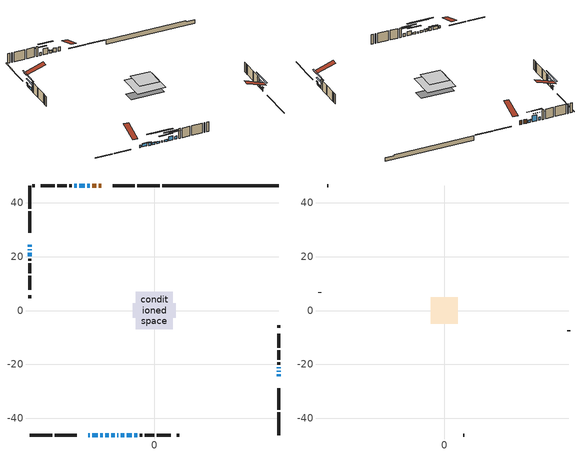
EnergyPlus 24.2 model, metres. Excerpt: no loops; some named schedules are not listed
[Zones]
conditioned space
 floor adiabatic (AdiabaticFloorConstruction): -6.89,-6.89 -6.89,6.89 6.89,6.89 6.89,-6.89 z3.14
 floor foundation (Slab1 construction): -8.05,-2.77 -8.05,2.77 8.05,2.77 8.05,-2.77 z-1.62
 wall outside (RimJoist1 construction): 2.05,46.26 -6.33,46.26 / -46.26,-46.26 -37.88,-46.26 / -46.26,46.26 -46.26,37.88 / 46.26,-46.26 46.26,-37.88 z0.7:1
 wall outside (RimJoist2 construction): -7.26,46.26 -15.38,46.26 / -36.95,-46.26 -28.83,-46.26 / -46.26,36.95 -46.26,28.83 / 46.26,-36.95 46.26,-28.83 z0.7:1
 wall outside (AdiabaticWallConstruction 1): -19.76,46.26 -20.62,46.26 / -21.55,46.26 -23.02,46.26 z0.7:2.73
 wall outside (AdiabaticWallConstruction): -24.45,-46.26 -24.03,-46.26 / -23.95,46.26 -24.87,46.26 / -46.26,21.52 -46.26,20.17 z0.7:1.92; 46.26,-24.45 46.26,-23.73 / -46.26,24.45 -46.26,23.73 z0.7:2.23; -23.11,-46.26 -20.97,-46.26 / -20.04,-46.26 -19.13,-46.26 / -28.86,46.26 -29.77,46.26 z0.7:2.22; -18.2,-46.26 -16.98,-46.26 / -16.05,-46.26 -14.7,-46.26 / -12.49,-46.26 -11.07,-46.26 z0.7:1.62; 46.26,-22.81 46.26,-22.45 / -46.26,22.81 -46.26,22.45 z0.7:1.56; -13.78,-46.26 -13.42,-46.26 z0.7:1.46; 46.26,-21.52 46.26,-21.01 z0.7:1.82; -25.8,46.26 -27.93,46.26 z0.7:3.75; -10.14,-46.26 -8.31,-46.26 z0.7:2.83; -7.38,-46.26 -6.26,-46.26 z0.7:2.17
 wall outside (Wall1 construction): -30.7,46.26 -31.53,46.26 / -5.33,-46.26 -4.5,-46.26 / -46.26,19.24 -46.26,18.42 / 46.26,-20.08 46.26,-19.25 z0.7:5.58
 wall outside (Wall2 construction): -32.46,46.26 -36.09,46.26 / -3.58,-46.26 0.06,-46.26 / -46.26,17.49 -46.26,13.86 / 46.26,-18.33 46.26,-14.69 z0.7:5.58
 wall outside (Wall3 construction): -37.02,46.26 -42.15,46.26 / 0.98,-46.26 6.12,-46.26 / -46.26,12.93 -46.26,7.79 / 46.26,-13.77 46.26,-8.63 z0.7:5.58
 wall outside (Wall5 construction): -44.31,46.26 -45.33,46.26 / 8.27,-46.26 9.29,-46.26 / -46.26,5.64 -46.26,4.62 / 46.26,-6.48 46.26,-5.46 z0.7:5.58
 wall foundation (FoundationWall1 construction): 2.98,46.26,-1.62 2.98,46.26,0.7 41.93,46.26,0.7 41.93,46.26,0.21 46.26,46.26,0.21 46.26,46.26,-1.62
 window (WindowConstruction 13): -24.44,-46.26 -24.03,-46.26 z0.7:1.92
 window (WindowConstruction 7): 46.26,-24.44 46.26,-23.73 z0.7:2.22
 window (WindowConstruction 8): -23.95,46.26 -24.87,46.26 z0.7:1.92
 window (WindowConstruction 9): -23.11,-46.26 -20.97,-46.26 z0.7:2.22
 window (WindowConstruction 10): -20.04,-46.26 -19.13,-46.26 z0.7:2.22
 window (WindowConstruction 11): -18.2,-46.26 -16.98,-46.26 z0.7:1.61
 window (WindowConstruction 12): -46.26,24.44 -46.26,23.73 z0.7:2.22
 window (WindowConstruction 14): 46.26,-22.8 46.26,-22.45 z0.7:1.56
 window (WindowConstruction 15): -16.05,-46.26 -14.7,-46.26 z0.7:1.61
 window (WindowConstruction 16): -13.77,-46.26 -13.42,-46.26 z0.7:1.46
 window (WindowConstruction 17): -46.26,22.8 -46.26,22.45 z0.7:1.56
 window (WindowConstruction): 46.26,-21.52 46.26,-21.01 z0.7:1.82
 window (WindowConstruction 1): -25.8,46.26 -27.93,46.26 z0.7:3.75
 window (WindowConstruction 2): -28.86,46.26 -29.77,46.26 z0.7:2.22
 window (WindowConstruction 3): -12.49,-46.26 -11.07,-46.26 z0.7:1.61
 window (WindowConstruction 4): -10.14,-46.26 -8.31,-46.26 z0.7:2.83
 window (WindowConstruction 5): -7.38,-46.26 -6.26,-46.26 z0.7:2.17
 window (WindowConstruction 6): -46.26,21.52 -46.26,20.17 z0.7:1.92
 door (Door): -19.77,46.26 -20.62,46.26 z0.7:2.73
 door (Door 1): -21.55,46.26 -23.02,46.26 z0.7:2.73
 ceiling adiabatic (AdiabaticFloorConstruction): 6.89,-6.89 6.89,6.89 -6.89,6.89 -6.89,-6.89 z3.14
attic - vented
 floor to conditioned space (Floor1 construction Reversed): -4.93,-4.93 -4.93,4.93 4.93,4.93 4.93,-4.93 z5.58
 wall outside (Wall4 construction): -43.08,46.26 -43.38,46.26 / 7.05,-46.26 7.34,-46.26 / -46.26,6.87 -46.26,6.57 / 46.26,-7.7 46.26,-7.41 z0.7:5.58
 roof outside (Roof1 construction): -18.84,46.26,5.58 -18.84,36.66,8.78 -16.31,36.66,8.78 -16.31,46.26,5.58; -25.37,-46.26,5.58 -25.37,-36.66,8.78 -27.9,-36.66,8.78 -27.9,-46.26,5.58; -46.26,25.37,5.58 -36.66,25.37,8.78 -36.66,27.9,8.78 -46.26,27.9,5.58; 46.26,-25.37,5.58 36.66,-25.37,8.78 36.66,-27.9,8.78 46.26,-27.9,5.58
shading: 46.26,-23.53 46.26,-24.65 46.67,-24.65 46.67,-23.53 z2.43; -25.07,46.26 -23.75,46.26 -23.75,46.67 -25.07,46.67 z2.12; -20.77,-46.26 -23.31,-46.26 -23.31,-46.67 -20.77,-46.67 z2.43; -18.93,-46.26 -20.24,-46.26 -20.24,-46.67 -18.93,-46.67 z2.43; -16.78,-46.26 -18.4,-46.26 -18.4,-46.67 -16.78,-46.67 z1.82; -46.26,23.53 -46.26,24.65 -46.67,24.65 -46.67,23.53 z2.43; 46.26,-17.37 46.26,-27.89 46.67,-27.89 46.67,-17.37 z6.64; -9.62,-46.26 -21.13,-46.26 -21.13,-46.67 -9.62,-46.67 z6.7; -8.34,-46.26 -18.86,-46.26 -18.86,-46.67 -8.34,-46.67 z6.54; -46.26,17.37 -46.26,27.89 -46.67,27.89 -46.67,17.37 z6.64; 46.26,-18.37 46.26,-24.16 46.67,-24.16 46.67,-18.37 z4.46; -30.57,46.26 -23.16,46.26 -23.16,46.67 -30.57,46.67 z6.39; -32.41,46.26 -26.22,46.26 -26.22,46.67 -32.41,46.67 z4.86; -8.43,-46.26 -15.13,-46.26 -15.13,-46.67 -8.43,-46.67 z4.25; -5.67,-46.26 -12.78,-46.26 -12.78,-46.67 -5.67,-46.67 z5.47; -3.62,-46.26 -10.02,-46.26 -10.02,-46.67 -3.62,-46.67 z4.81; -46.26,17.53 -46.26,24.16 -46.67,24.16 -46.67,17.53 z4.56
[Building]
Building 1: Terrain=Suburbs
[Site:Location]
Toronto City Centre_ON: Latitude {deg}=43.63; Longitude {deg}=-79.39; Time Zone {hr}=-5; Elevation {m}=77; Keep Site Location Information=Yes
[Site:GroundTemperature:Shallow]
5.01852, 3.26908, 3.12898, 3.95918, 7.29196, 10.6092, 13.4851, 15.3069, 15.4617, 13.9799, 11.1774, 7.9619
[Site:WaterMainsTemperature]
Calculation Method=Schedule; Temperature Schedule=mains temperature schedule
[Material] Roughness=Rough; Thermal Absorptance=0.9
Name | Thickness {m} | Conductivity {W/m-K} | Density {kg/m3} | Specific Heat {J/kg-K} | Solar Absorptance | Visible Absorptance
asphalt or fiberglass shingles | 0.00635 | 0.162714 | 1121.4 | 1465.45 | 0.84 | 0.84
ceiling stud and cavity | 0.1397 | 0.0759208 | 65.682 | 1177.47 | 0.7 | 0.7
concrete 4.0 in. | 0.1016 | 1.803125 | 2242.8 | 837.4 | 0.7 | 0.7
concrete 8.0 in. | 0.2032 | 1.803125 | 2242.8 | 837.4 | 0.7 | 0.7
door material | 0.04445 | 0.053851 | 512.64 | 1214.23 | 0.7 | 0.7
exterior vertical ins | 0.0563203 | 0.029427 | 32.04 | 1214.23 | 0.7 | 0.7
floor covering | 0.0127 | 0.0433444 | 54.468 | 1339.84 | 0.6 | 0.6
floor rigid ins; wall rigid ins 1 | 0.512978 | 0.029427 | 32.04 | 1214.23 | 0.7 | 0.7
floor stud and cavity | 0.1397 | 1.75129 | 37.0049 | 1207.88 | 0.7 | 0.7
furniture material conditioned space 1 | 0.1524 | 0.115458 | 640.8 | 1214.23 | 0.6 | 0.6
gypsum board | 0.0127 | 0.160291 | 801 | 837.4 | 0.6 | 0.6
gypsum board 1 | 0.0127 | 0.160291 | 801 | 837.4 | 0.7 | 0.7
osb sheathing 0.5 in. | 0.0127 | 0.115458 | 512.64 | 1214.23 | 0.7 | 0.7
osb sheathing 0.75 in. | 0.01905 | 0.115458 | 512.64 | 1214.23 | 0.7 | 0.7
osb sheathing 2.0 in. | 0.0508 | 0.115458 | 512.64 | 1214.23 | 0.7 | 0.7
rim joist rigid ins; wall rigid ins | 0.051816 | 0.029427 | 32.04 | 1214.23 | 0.7 | 0.7
rim joist stud and cavity | 0.0508 | 0.0451784 | 125.044 | 1163.47 | 0.6 | 0.6
rim joist stud and cavity 1 | 0.0508 | 0.0486034 | 125.044 | 1163.47 | 0.6 | 0.6
slab rigid ins | 0.00025908 | 0.029427 | 32.04 | 1214.23 | 0.7 | 0.7
wall stud and cavity | 0.1397 | 0.387032 | 139.0536 | 1170.24 | 0.7 | 0.7
wall stud and cavity 1 | 0.1397 | 0.163586 | 139.0536 | 1170.24 | 0.7 | 0.7
wall stud and cavity 2 | 0.1397 | 0.162248 | 139.0536 | 1170.24 | 0.7 | 0.7
wall stud and cavity 3 | 0.0889 | 6.9971 | 50.32683 | 1063.81 | 0.6 | 0.6
wall stud and cavity 4 | 0.1397 | 0.565607 | 139.0536 | 1170.24 | 0.7 | 0.7
wall stud and cavity 5 | 0.0889 | 0.380278 | 52.3479 | 1209.89 | 0.7 | 0.7
wall stud and cavity 6 | 0.0889 | 0.391764 | 83.0341 | 1211.67 | 0.7 | 0.7
wood siding | 0.0254 | 0.102417 | 544.68 | 1172.36 | 0.84 | 0.84
wood siding 1 | 0.00254 | 0.102417 | 544.68 | 1172.36 | 0.84 | 0.84
wood siding 2; wood siding 3; wood siding 4 | 0.0254 | 0.102417 | 544.68 | 1172.36 | 0.7 | 0.7
[WindowMaterial:SimpleGlazingSystem]
Name | U-Factor {W/m2-K} | Solar Heat Gain Coefficient
WindowMaterial | 2.58235 | 0.56
WindowMaterial 1 | 2.86796 | 0.71
WindowMaterial 10 | 3.026374 | 0.54
WindowMaterial 11 | 4.80756 | 0.61
WindowMaterial 12 | 2.93212 | 0.66
WindowMaterial 13 | 4.87116 | 0.6
WindowMaterial 2 | 2.45346 | 0.62
WindowMaterial 3 | 2.929848 | 0.66
WindowMaterial 4 | 2.36034 | 0.66
WindowMaterial 5 | 2.91679 | 0.67
WindowMaterial 6 | 2.42962 | 0.63
WindowMaterial 7 | 2.492642 | 0.6
WindowMaterial 8 | 2.47163 | 0.61
WindowMaterial 9 | 2.37511 | 0.65
[Construction]
AdiabaticFloorConstruction: floor stud and cavity, floor rigid ins, osb sheathing 0.75 in., floor covering
AdiabaticWallConstruction: wood siding 3, wall rigid ins 1, wall stud and cavity 5, gypsum board
AdiabaticWallConstruction 1: wood siding 4, wall rigid ins 1, wall stud and cavity 5, gypsum board
Door; Door 1: door material
Floor1 construction Reversed: gypsum board, ceiling stud and cavity
FoundationWall1 construction: concrete 8.0 in., gypsum board 1
furniture construction conditioned space 1: furniture material conditioned space 1
PartitionWallConstruction: gypsum board, wall stud and cavity 6, gypsum board
RimJoist1 construction: wood siding 2, osb sheathing 2.0 in., rim joist stud and cavity
RimJoist2 construction: wood siding 2, rim joist rigid ins, osb sheathing 2.0 in., rim joist stud and cavity 1
Roof1 construction: asphalt or fiberglass shingles
Slab1 construction: slab rigid ins, concrete 4.0 in.
Wall1 construction: wood siding, wall rigid ins, osb sheathing 0.5 in., wall stud and cavity, gypsum board
Wall2 construction: wood siding, wall rigid ins, osb sheathing 0.5 in., wall stud and cavity 1, gypsum board
Wall3 construction: wood siding, wall rigid ins, osb sheathing 0.5 in., wall stud and cavity 2, gypsum board
Wall4 construction: wood siding 1, wall stud and cavity 3
Wall5 construction: wood siding, wall rigid ins, osb sheathing 0.5 in., wall stud and cavity 4, gypsum board
WindowConstruction: WindowMaterial
WindowConstruction 1: WindowMaterial 1
WindowConstruction 10; WindowConstruction 2: WindowMaterial 2
WindowConstruction 11; WindowConstruction 8: WindowMaterial 8
WindowConstruction 12; WindowConstruction 7: WindowMaterial 7
WindowConstruction 13: WindowMaterial 10
WindowConstruction 14; WindowConstruction 17: WindowMaterial 11
WindowConstruction 15: WindowMaterial 12
WindowConstruction 16: WindowMaterial 13
WindowConstruction 3: WindowMaterial 3
WindowConstruction 4: WindowMaterial 4
WindowConstruction 5: WindowMaterial 5
WindowConstruction 6: WindowMaterial 6
WindowConstruction 9: WindowMaterial 9
[Zone] Multiplier=1; Part of Total Floor Area=Yes
Name | Volume {m3}
attic - vented | 50.4287
conditioned space | 713
[Space]
Name | Zone | Volume {m3}
attic - vented 1 | attic - vented | 50.4287
conditioned space 1 | conditioned space | 713
[ZoneInfiltration:EffectiveLeakageArea]
infil attic - vented 1: Zone or Space=attic - vented 1; Schedule=Always On Discrete; Effective Air Leakage Area {cm2}=4088.42; Stack Coefficient=0.000561595; Wind Coefficient=1.60115e-05
[ZoneMixing]
whole house fan mix: Zone or Space=attic - vented; Schedule=Always On Continuous; Design Flow Rate Calculation Method=Flow/Zone; Design Flow Rate {m3/s}=0; Source Zone or Space=conditioned space
[SurfaceProperty:ExposedFoundationPerimeter]
Slab1: Exposed Perimeter Calculation Method=TotalExposedPerimeter; Total Exposed Perimeter {m}=43.281
[InternalMass] Zone or ZoneList=conditioned space; Space or SpaceList=conditioned space 1
Name | Construction | Surface Area {m2}
furniture mass conditioned space 1 | furniture construction conditioned space 1 | 111.72
partition wall mass | PartitionWallConstruction | 279.3
[Lights]
interior lighting: Zone or ZoneList or Space or SpaceList=conditioned space 1; Schedule=interior lighting schedule; Design Level Calculation Method=LightingLevel; Lighting Level {W}=343.2; Return Air Fraction=0; Fraction Radiant=0.6; Fraction Visible=0.2; Fraction Replaceable=1
[People]
occupants: Zone or ZoneList or Space or SpaceList=conditioned space 1; Number of People Schedule=occupants schedule; Number of People Calculation Method=People; Number of People=3; Fraction Radiant=0.314171; Sensible Heat Fraction=0.56303; Activity Level Schedule=occupants activity schedule; Carbon Dioxide Generation Rate {m3/s-W}=0; Enable ASHRAE 55 Comfort Warnings=No; Mean Radiant Temperature Calculation Type=EnclosureAveraged
[ElectricEquipment] Zone or ZoneList or Space or SpaceList=conditioned space 1; Design Level Calculation Method=EquipmentLevel
Name | Schedule | Design Level {W} | Fraction Latent | Fraction Radiant | Fraction Lost
clothes dryer | clothes dryer schedule | 140.772 | 0.015 | 0.081 | 0.85
clothes washer | clothes washer schedule | 32.1985 | 0.03 | 0.162 | 0.7
cooking range | cooking range schedule | 215.147 | 0.08 | 0.432 | 0.2
dishwasher | dishwasher schedule | 66.8632 | 0.3 | 0.18 | 0.4
fridge | fridge schedule | 72.9452 | 0 | 0.6 | 0
mech vent bath fan 0 | mech vent bath fan 0 schedule | 6.4 | 0 | 0 | 1
mech vent house fan | mech vent house fan schedule | 0 | 0 | 0 | 1
mech vent house fan cfis | mech vent house fan cfis schedule | 0 | 0 | 0 | 0
mech vent range fan 0 | mech vent range fan 0 schedule | 2.2 | 0 | 0 | 1
misc plug loads | misc plug loads schedule | 494.7 | 0.045 | 0.513 | 0.1
whole house fan | Always On Discrete | 0 | 0 | 0 | 1
[OtherEquipment] Zone or ZoneList or Space or SpaceList=conditioned space 1; Design Level Calculation Method=EquipmentLevel
Name | Fuel Type | Schedule | Design Level {W} | Fraction Latent | Fraction Radiant | Fraction Lost
clothes dryer 1 | Electricity | clothes dryer schedule | 0 | 0.015 | 0.081 | 0.85
cooking range 1 | Electricity | cooking range schedule | 0 | 0.08 | 0.432 | 0.2
general water use latent | None | general water use schedule | 62.594 | 1 | 0 | 0
general water use sensible | None | general water use schedule | -61.6891 | 0 | 0.6 | 0
mech vent house fan latent load | None | Always On Discrete | 0 | 1 | 0 | 0
mech vent house fan sensible load | None | Always On Discrete | 0 | 0 | 0 | 0
water heater energy adjustment1 | NaturalGas | Always On Discrete | 0.01 | 0 | 0 | 1
[ZoneInfiltration:DesignFlowRate] Zone or ZoneList or Space or SpaceList=conditioned space 1; Schedule=Always On Discrete; Design Flow Rate Calculation Method=Flow/Zone; Design Flow Rate {m3/s}=0
infil flow; natural vent flow; whole house fan flow
[Foundation:Kiva]
Foundation Kiva 1: Initial Indoor Air Temperature {C}=18; Wall Height Above Grade {m}=0.699973; Wall Depth Below Slab {m}=0.2032; Custom Block Material Name 1=exterior vertical ins; Custom Block Depth 1 {m}=2.31999; Custom Block X Position 1 {m}=0.2159; Custom Block Z Position 1 {m}=0
[Foundation:Kiva:Settings]
Soil Conductivity {W/m-K}=0.849921; Soil Density {kg/m3}=1842.3; Soil Specific Heat {J/kg-K}=418.7; Ground Solar Absorptivity=0.9; Ground Thermal Absorptivity=0.9; Ground Surface Roughness {m}=0.03; Far-Field Width {m}=40; Deep-Ground Boundary Condition=ZeroFlux; Deep-Ground Depth {m}=40; Minimum Cell Dimension {m}=0.2; Maximum Cell Growth Coefficient=3; Simulation Timestep=Timestep
[Exterior:Lights]
exterior lighting: Schedule=exterior lighting schedule; Design Level {W}=75.6
[Schedule:Constant]
Name | Hourly Value
Always On Continuous; mech vent house fan schedule; mech vent house fan cfis schedule; Always On Discrete | 1
occupants activity schedule | 117.228
fridge schedule | 0
[Schedule:Week:Daily]
interior lighting schedule Week Rule - Jan1-Jan27: interior lighting schedule day, interior lighting schedule day, interior lighting schedule day, interior lighting schedule day, interior lighting schedule day, interior lighting schedule day, interior lighting schedule day, interior lighting schedule default day, interior lighting schedule default day, interior lighting schedule default day, interior lighting schedule default day, interior lighting schedule default day
interior lighting schedule Week Rule - Jan28-Feb3: interior lighting schedule day, interior lighting schedule day, interior lighting schedule day, interior lighting schedule day, interior lighting schedule day 1, interior lighting schedule day 1, interior lighting schedule day 1, interior lighting schedule default day, interior lighting schedule default day, interior lighting schedule default day, interior lighting schedule default day, interior lighting schedule default day
interior lighting schedule Week Rule - Feb4-Feb24: interior lighting schedule day 1, interior lighting schedule day 1, interior lighting schedule day 1, interior lighting schedule day 1, interior lighting schedule day 1, interior lighting schedule day 1, interior lighting schedule day 1, interior lighting schedule default day, interior lighting schedule default day, interior lighting schedule default day, interior lighting schedule default day, interior lighting schedule default day
interior lighting schedule Week Rule - Feb25-Mar3: interior lighting schedule day 1, interior lighting schedule day 1, interior lighting schedule day 1, interior lighting schedule day 1, interior lighting schedule day 2, interior lighting schedule day 2, interior lighting schedule day 2, interior lighting schedule default day, interior lighting schedule default day, interior lighting schedule default day, interior lighting schedule default day, interior lighting schedule default day
interior lighting schedule Week Rule - Mar4-Mar31: interior lighting schedule day 2, interior lighting schedule day 2, interior lighting schedule day 2, interior lighting schedule day 2, interior lighting schedule day 2, interior lighting schedule day 2, interior lighting schedule day 2, interior lighting schedule default day, interior lighting schedule default day, interior lighting schedule default day, interior lighting schedule default day, interior lighting schedule default day
interior lighting schedule Week Rule - Apr1-Apr28: interior lighting schedule day 3, interior lighting schedule day 3, interior lighting schedule day 3, interior lighting schedule day 3, interior lighting schedule day 3, interior lighting schedule day 3, interior lighting schedule day 3, interior lighting schedule default day, interior lighting schedule default day, interior lighting schedule default day, interior lighting schedule default day, interior lighting schedule default day
interior lighting schedule Week Rule - Apr29-May5: interior lighting schedule day 3, interior lighting schedule day 3, interior lighting schedule day 4, interior lighting schedule day 4, interior lighting schedule day 4, interior lighting schedule day 4, interior lighting schedule day 4, interior lighting schedule default day, interior lighting schedule default day, interior lighting schedule default day, interior lighting schedule default day, interior lighting schedule default day
interior lighting schedule Week Rule - May6-May26: interior lighting schedule day 4, interior lighting schedule day 4, interior lighting schedule day 4, interior lighting schedule day 4, interior lighting schedule day 4, interior lighting schedule day 4, interior lighting schedule day 4, interior lighting schedule default day, interior lighting schedule default day, interior lighting schedule default day, interior lighting schedule default day, interior lighting schedule default day
interior lighting schedule Week Rule - May27-Jun2: interior lighting schedule day 4, interior lighting schedule day 4, interior lighting schedule day 4, interior lighting schedule day 4, interior lighting schedule day 4, interior lighting schedule day 5, interior lighting schedule day 5, interior lighting schedule default day, interior lighting schedule default day, interior lighting schedule default day, interior lighting schedule default day, interior lighting schedule default day
interior lighting schedule Week Rule - Jun3-Jun30: interior lighting schedule day 5, interior lighting schedule day 5, interior lighting schedule day 5, interior lighting schedule day 5, interior lighting schedule day 5, interior lighting schedule day 5, interior lighting schedule day 5, interior lighting schedule default day, interior lighting schedule default day, interior lighting schedule default day, interior lighting schedule default day, interior lighting schedule default day
interior lighting schedule Week Rule - Jul1-Jul28: interior lighting schedule day 6, interior lighting schedule day 6, interior lighting schedule day 6, interior lighting schedule day 6, interior lighting schedule day 6, interior lighting schedule day 6, interior lighting schedule day 6, interior lighting schedule default day, interior lighting schedule default day, interior lighting schedule default day, interior lighting schedule default day, interior lighting schedule default day
interior lighting schedule Week Rule - Jul29-Aug4: interior lighting schedule day 6, interior lighting schedule day 6, interior lighting schedule day 6, interior lighting schedule day 7, interior lighting schedule day 7, interior lighting schedule day 7, interior lighting schedule day 7, interior lighting schedule default day, interior lighting schedule default day, interior lighting schedule default day, interior lighting schedule default day, interior lighting schedule default day
interior lighting schedule Week Rule - Aug5-Aug25: interior lighting schedule day 7, interior lighting schedule day 7, interior lighting schedule day 7, interior lighting schedule day 7, interior lighting schedule day 7, interior lighting schedule day 7, interior lighting schedule day 7, interior lighting schedule default day, interior lighting schedule default day, interior lighting schedule default day, interior lighting schedule default day, interior lighting schedule default day
interior lighting schedule Week Rule - Aug26-Sep1: interior lighting schedule day 7, interior lighting schedule day 7, interior lighting schedule day 7, interior lighting schedule day 7, interior lighting schedule day 7, interior lighting schedule day 7, interior lighting schedule day 8, interior lighting schedule default day, interior lighting schedule default day, interior lighting schedule default day, interior lighting schedule default day, interior lighting schedule default day
interior lighting schedule Week Rule - Sep2-Sep29: interior lighting schedule day 8, interior lighting schedule day 8, interior lighting schedule day 8, interior lighting schedule day 8, interior lighting schedule day 8, interior lighting schedule day 8, interior lighting schedule day 8, interior lighting schedule default day, interior lighting schedule default day, interior lighting schedule default day, interior lighting schedule default day, interior lighting schedule default day
interior lighting schedule Week Rule - Sep30-Oct6: interior lighting schedule day 8, interior lighting schedule day 9, interior lighting schedule day 9, interior lighting schedule day 9, interior lighting schedule day 9, interior lighting schedule day 9, interior lighting schedule day 9, interior lighting schedule default day, interior lighting schedule default day, interior lighting schedule default day, interior lighting schedule default day, interior lighting schedule default day
interior lighting schedule Week Rule - Oct7-Oct27: interior lighting schedule day 9, interior lighting schedule day 9, interior lighting schedule day 9, interior lighting schedule day 9, interior lighting schedule day 9, interior lighting schedule day 9, interior lighting schedule day 9, interior lighting schedule default day, interior lighting schedule default day, interior lighting schedule default day, interior lighting schedule default day, interior lighting schedule default day
interior lighting schedule Week Rule - Oct28-Nov3: interior lighting schedule day 9, interior lighting schedule day 9, interior lighting schedule day 9, interior lighting schedule day 9, interior lighting schedule day 10, interior lighting schedule day 10, interior lighting schedule day 10, interior lighting schedule default day, interior lighting schedule default day, interior lighting schedule default day, interior lighting schedule default day, interior lighting schedule default day
interior lighting schedule Week Rule - Nov4-Nov24: interior lighting schedule day 10, interior lighting schedule day 10, interior lighting schedule day 10, interior lighting schedule day 10, interior lighting schedule day 10, interior lighting schedule day 10, interior lighting schedule day 10, interior lighting schedule default day, interior lighting schedule default day, interior lighting schedule default day, interior lighting schedule default day, interior lighting schedule default day
interior lighting schedule Week Rule - Nov25-Dec1: interior lighting schedule day 10, interior lighting schedule day 10, interior lighting schedule day 10, interior lighting schedule day 10, interior lighting schedule day 10, interior lighting schedule day 10, interior lighting schedule day 11, interior lighting schedule default day, interior lighting schedule default day, interior lighting schedule default day, interior lighting schedule default day, interior lighting schedule default day
interior lighting schedule Week Rule - Dec2-Dec31: interior lighting schedule day 11, interior lighting schedule day 11, interior lighting schedule day 11, interior lighting schedule day 11, interior lighting schedule day 11, interior lighting schedule day 11, interior lighting schedule day 11, interior lighting schedule default day, interior lighting schedule default day, interior lighting schedule default day, interior lighting schedule default day, interior lighting schedule default day
occupants schedule Week Rule - Jan1-Dec31: occupants schedule day, occupants schedule day, occupants schedule day, occupants schedule day, occupants schedule day, occupants schedule day, occupants schedule day, occupants schedule default day, occupants schedule default day, occupants schedule default day, occupants schedule default day, occupants schedule default day
clothes dryer schedule Week Rule - Jan1-Dec31: clothes dryer schedule day, clothes dryer schedule day, clothes dryer schedule day, clothes dryer schedule day, clothes dryer schedule day, clothes dryer schedule day, clothes dryer schedule day, clothes dryer schedule default day, clothes dryer schedule default day, clothes dryer schedule default day, clothes dryer schedule default day, clothes dryer schedule default day
clothes washer schedule Week Rule - Jan1-Dec31: clothes washer schedule day, clothes washer schedule day, clothes washer schedule day, clothes washer schedule day, clothes washer schedule day, clothes washer schedule day, clothes washer schedule day, clothes washer schedule default day, clothes washer schedule default day, clothes washer schedule default day, clothes washer schedule default day, clothes washer schedule default day
cooking range schedule Week Rule - Jan1-Dec31: cooking range schedule day, cooking range schedule day, cooking range schedule day, cooking range schedule day, cooking range schedule day, cooking range schedule day, cooking range schedule day, cooking range schedule default day, cooking range schedule default day, cooking range schedule default day, cooking range schedule default day, cooking range schedule default day
dishwasher schedule Week Rule - Jan1-Dec31: dishwasher schedule day, dishwasher schedule day, dishwasher schedule day, dishwasher schedule day, dishwasher schedule day, dishwasher schedule day, dishwasher schedule day, dishwasher schedule default day, dishwasher schedule default day, dishwasher schedule default day, dishwasher schedule default day, dishwasher schedule default day
mech vent bath fan 0 schedule Week Rule - Jan1-Dec31: mech vent bath fan 0 schedule day, mech vent bath fan 0 schedule day, mech vent bath fan 0 schedule day, mech vent bath fan 0 schedule day, mech vent bath fan 0 schedule day, mech vent bath fan 0 schedule day, mech vent bath fan 0 schedule day, mech vent bath fan 0 schedule default day, mech vent bath fan 0 schedule default day, mech vent bath fan 0 schedule default day, mech vent bath fan 0 schedule default day, mech vent bath fan 0 schedule default day
mech vent range fan 0 schedule Week Rule - Jan1-Dec31: mech vent range fan 0 schedule day, mech vent range fan 0 schedule day, mech vent range fan 0 schedule day, mech vent range fan 0 schedule day, mech vent range fan 0 schedule day, mech vent range fan 0 schedule day, mech vent range fan 0 schedule day, mech vent range fan 0 schedule default day, mech vent range fan 0 schedule default day, mech vent range fan 0 schedule default day, mech vent range fan 0 schedule default day, mech vent range fan 0 schedule default day
misc plug loads schedule Week Rule - Jan1-Dec31: misc plug loads schedule day, misc plug loads schedule day, misc plug loads schedule day, misc plug loads schedule day, misc plug loads schedule day, misc plug loads schedule day, misc plug loads schedule day, misc plug loads schedule default day, misc plug loads schedule default day, misc plug loads schedule default day, misc plug loads schedule default day, misc plug loads schedule default day
general water use schedule Week Rule - Jan1-Dec31: general water use schedule day, general water use schedule day, general water use schedule day, general water use schedule day, general water use schedule day, general water use schedule day, general water use schedule day, general water use schedule default day, general water use schedule default day, general water use schedule default day, general water use schedule default day, general water use schedule default day
exterior lighting schedule Week Rule - Jan1-Jan27: exterior lighting schedule day, exterior lighting schedule day, exterior lighting schedule day, exterior lighting schedule day, exterior lighting schedule day, exterior lighting schedule day, exterior lighting schedule day, exterior lighting schedule default day, exterior lighting schedule default day, exterior lighting schedule default day, exterior lighting schedule default day, exterior lighting schedule default day
exterior lighting schedule Week Rule - Jan28-Feb3: exterior lighting schedule day, exterior lighting schedule day, exterior lighting schedule day, exterior lighting schedule day, exterior lighting schedule day 1, exterior lighting schedule day 1, exterior lighting schedule day 1, exterior lighting schedule default day, exterior lighting schedule default day, exterior lighting schedule default day, exterior lighting schedule default day, exterior lighting schedule default day
exterior lighting schedule Week Rule - Feb4-Feb24: exterior lighting schedule day 1, exterior lighting schedule day 1, exterior lighting schedule day 1, exterior lighting schedule day 1, exterior lighting schedule day 1, exterior lighting schedule day 1, exterior lighting schedule day 1, exterior lighting schedule default day, exterior lighting schedule default day, exterior lighting schedule default day, exterior lighting schedule default day, exterior lighting schedule default day
exterior lighting schedule Week Rule - Feb25-Mar3: exterior lighting schedule day 1, exterior lighting schedule day 1, exterior lighting schedule day 1, exterior lighting schedule day 1, exterior lighting schedule day 2, exterior lighting schedule day 2, exterior lighting schedule day 2, exterior lighting schedule default day, exterior lighting schedule default day, exterior lighting schedule default day, exterior lighting schedule default day, exterior lighting schedule default day
exterior lighting schedule Week Rule - Mar4-Mar31: exterior lighting schedule day 2, exterior lighting schedule day 2, exterior lighting schedule day 2, exterior lighting schedule day 2, exterior lighting schedule day 2, exterior lighting schedule day 2, exterior lighting schedule day 2, exterior lighting schedule default day, exterior lighting schedule default day, exterior lighting schedule default day, exterior lighting schedule default day, exterior lighting schedule default day
exterior lighting schedule Week Rule - Apr1-Apr28: exterior lighting schedule day 3, exterior lighting schedule day 3, exterior lighting schedule day 3, exterior lighting schedule day 3, exterior lighting schedule day 3, exterior lighting schedule day 3, exterior lighting schedule day 3, exterior lighting schedule default day, exterior lighting schedule default day, exterior lighting schedule default day, exterior lighting schedule default day, exterior lighting schedule default day
exterior lighting schedule Week Rule - Apr29-May5: exterior lighting schedule day 3, exterior lighting schedule day 3, exterior lighting schedule day 4, exterior lighting schedule day 4, exterior lighting schedule day 4, exterior lighting schedule day 4, exterior lighting schedule day 4, exterior lighting schedule default day, exterior lighting schedule default day, exterior lighting schedule default day, exterior lighting schedule default day, exterior lighting schedule default day
exterior lighting schedule Week Rule - May6-May26: exterior lighting schedule day 4, exterior lighting schedule day 4, exterior lighting schedule day 4, exterior lighting schedule day 4, exterior lighting schedule day 4, exterior lighting schedule day 4, exterior lighting schedule day 4, exterior lighting schedule default day, exterior lighting schedule default day, exterior lighting schedule default day, exterior lighting schedule default day, exterior lighting schedule default day
exterior lighting schedule Week Rule - May27-Jun2: exterior lighting schedule day 4, exterior lighting schedule day 4, exterior lighting schedule day 4, exterior lighting schedule day 4, exterior lighting schedule day 4, exterior lighting schedule day 5, exterior lighting schedule day 5, exterior lighting schedule default day, exterior lighting schedule default day, exterior lighting schedule default day, exterior lighting schedule default day, exterior lighting schedule default day
exterior lighting schedule Week Rule - Jun3-Jun30: exterior lighting schedule day 5, exterior lighting schedule day 5, exterior lighting schedule day 5, exterior lighting schedule day 5, exterior lighting schedule day 5, exterior lighting schedule day 5, exterior lighting schedule day 5, exterior lighting schedule default day, exterior lighting schedule default day, exterior lighting schedule default day, exterior lighting schedule default day, exterior lighting schedule default day
exterior lighting schedule Week Rule - Jul1-Jul28: exterior lighting schedule day 6, exterior lighting schedule day 6, exterior lighting schedule day 6, exterior lighting schedule day 6, exterior lighting schedule day 6, exterior lighting schedule day 6, exterior lighting schedule day 6, exterior lighting schedule default day, exterior lighting schedule default day, exterior lighting schedule default day, exterior lighting schedule default day, exterior lighting schedule default day
[Schedule:Year]
interior lighting schedule: interior lighting schedule Week Rule - Jan1-Jan27, 1, 1, 1, 27, interior lighting schedule Week Rule - Jan28-Feb3, 1, 28, 2, 3, interior lighting schedule Week Rule - Feb4-Feb24, 2, 4, 2, 24, interior lighting schedule Week Rule - Feb25-Mar3, 2, 25, 3, 3, interior lighting schedule Week Rule - Mar4-Mar31, 3, 4, 3, 31, interior lighting schedule Week Rule - Apr1-Apr28, 4, 1, 4, 28, interior lighting schedule Week Rule - Apr29-May5, 4, 29, 5, 5, interior lighting schedule Week Rule - May6-May26, 5, 6, 5, 26, interior lighting schedule Week Rule - May27-Jun2, 5, 27, 6, 2, interior lighting schedule Week Rule - Jun3-Jun30, 6, 3, 6, 30, interior lighting schedule Week Rule - Jul1-Jul28, 7, 1, 7, 28, interior lighting schedule Week Rule - Jul29-Aug4, 7, 29, 8, 4, interior lighting schedule Week Rule - Aug5-Aug25, 8, 5, 8, 25, interior lighting schedule Week Rule - Aug26-Sep1, 8, 26, 9, 1, interior lighting schedule Week Rule - Sep2-Sep29, 9, 2, 9, 29, interior lighting schedule Week Rule - Sep30-Oct6, 9, 30, 10, 6, interior lighting schedule Week Rule - Oct7-Oct27, 10, 7, 10, 27, interior lighting schedule Week Rule - Oct28-Nov3, 10, 28, 11, 3, interior lighting schedule Week Rule - Nov4-Nov24, 11, 4, 11, 24, interior lighting schedule Week Rule - Nov25-Dec1, 11, 25, 12, 1, interior lighting schedule Week Rule - Dec2-Dec31, 12, 2, 12, 31
occupants schedule: occupants schedule Week Rule - Jan1-Dec31, 1, 1, 12, 31
clothes dryer schedule: clothes dryer schedule Week Rule - Jan1-Dec31, 1, 1, 12, 31
clothes washer schedule: clothes washer schedule Week Rule - Jan1-Dec31, 1, 1, 12, 31
cooking range schedule: cooking range schedule Week Rule - Jan1-Dec31, 1, 1, 12, 31
dishwasher schedule: dishwasher schedule Week Rule - Jan1-Dec31, 1, 1, 12, 31
mech vent bath fan 0 schedule: mech vent bath fan 0 schedule Week Rule - Jan1-Dec31, 1, 1, 12, 31
mech vent range fan 0 schedule: mech vent range fan 0 schedule Week Rule - Jan1-Dec31, 1, 1, 12, 31
misc plug loads schedule: misc plug loads schedule Week Rule - Jan1-Dec31, 1, 1, 12, 31
general water use schedule: general water use schedule Week Rule - Jan1-Dec31, 1, 1, 12, 31
exterior lighting schedule: exterior lighting schedule Week Rule - Jan1-Jan27, 1, 1, 1, 27, exterior lighting schedule Week Rule - Jan28-Feb3, 1, 28, 2, 3, exterior lighting schedule Week Rule - Feb4-Feb24, 2, 4, 2, 24, exterior lighting schedule Week Rule - Feb25-Mar3, 2, 25, 3, 3, exterior lighting schedule Week Rule - Mar4-Mar31, 3, 4, 3, 31, exterior lighting schedule Week Rule - Apr1-Apr28, 4, 1, 4, 28, exterior lighting schedule Week Rule - Apr29-May5, 4, 29, 5, 5, exterior lighting schedule Week Rule - May6-May26, 5, 6, 5, 26, exterior lighting schedule Week Rule - May27-Jun2, 5, 27, 6, 2, exterior lighting schedule Week Rule - Jun3-Jun30, 6, 3, 6, 30, exterior lighting schedule Week Rule - Jul1-Jul28, 7, 1, 7, 28, exterior lighting schedule Week Rule - Jul29-Aug4, 7, 29, 8, 4, exterior lighting schedule Week Rule - Aug5-Aug25, 8, 5, 8, 25, exterior lighting schedule Week Rule - Aug26-Sep1, 8, 26, 9, 1, exterior lighting schedule Week Rule - Sep2-Sep29, 9, 2, 9, 29, exterior lighting schedule Week Rule - Sep30-Oct6, 9, 30, 10, 6, exterior lighting schedule Week Rule - Oct7-Oct27, 10, 7, 10, 27, exterior lighting schedule Week Rule - Oct28-Nov3, 10, 28, 11, 3, exterior lighting schedule Week Rule - Nov4-Nov24, 11, 4, 11, 24, exterior lighting schedule Week Rule - Nov25-Dec1, 11, 25, 12, 1, exterior lighting schedule Week Rule - Dec2-Dec31, 12, 2, 12, 31
[Schedule:Compact]
mains temperature schedule: Through: 01/01, For: AllDays, Until: 24:00, 8.80333, Through: 01/02, For: AllDays, Until: 24:00, 8.74333, Through: 01/03, For: AllDays, Until: 24:00, 8.68389, Through: 01/04, For: AllDays, Until: 24:00, 8.62611, Through: 01/05, For: AllDays, Until: 24:00, 8.56944, Through: 01/06, For: AllDays, Until: 24:00, 8.51389, Through: 01/07, For: AllDays, Until: 24:00, 8.45944, Through: 01/08, For: AllDays, Until: 24:00, 8.40611, Through: 01/09, For: AllDays, Until: 24:00, 8.35389, Through: 01/10, For: AllDays, Until: 24:00, 8.30278, Through: 01/11, For: AllDays, Until: 24:00, 8.25333, Through: 01/12, For: AllDays, Until: 24:00, 8.205, Through: 01/13, For: AllDays, Until: 24:00, 8.15778, Through: 01/14, For: AllDays, Until: 24:00, 8.11222, Through: 01/15, For: AllDays, Until: 24:00, 8.06778, Through: 01/16, For: AllDays, Until: 24:00, 8.02444, Through: 01/17, For: AllDays, Until: 24:00, 7.98222, Through: 01/18, For: AllDays, Until: 24:00, 7.94167, Through: 01/19, For: AllDays, Until: 24:00, 7.90222, Through: 01/20, For: AllDays, Until: 24:00, 7.86444, Through: 01/21, For: AllDays, Until: 24:00, 7.82778, Through: 01/22, For: AllDays, Until: 24:00, 7.79278, Through: 01/23, For: AllDays, Until: 24:00, 7.75889, Through: 01/24, For: AllDays, Until: 24:00, 7.72667, Through: 01/25, For: AllDays, Until: 24:00, 7.69556, Through: 01/26, For: AllDays, Until: 24:00, 7.66611, Through: 01/27, For: AllDays, Until: 24:00, 7.63778, Through: 01/28, For: AllDays, Until: 24:00, 7.61111, Through: 01/29, For: AllDays, Until: 24:00, 7.58556, Through: 01/30, For: AllDays, Until: 24:00, 7.56167, Through: 01/31, For: AllDays, Until: 24:00, 7.53944, Through: 02/01, For: AllDays, Until: 24:00, 7.51833, Through: 02/02, For: AllDays, Until: 24:00, 7.49889, Through: 02/03, For: AllDays, Until: 24:00, 7.48111, Through: 02/04, For: AllDays, Until: 24:00, 7.46444, Through: 02/05, For: AllDays, Until: 24:00, 7.44944, Through: 02/06, For: AllDays, Until: 24:00, 7.43556, Through: 02/07, For: AllDays, Until: 24:00, 7.42333, Through: 02/08, For: AllDays, Until: 24:00, 7.41278, Through: 02/09, For: AllDays, Until: 24:00, 7.40389, Through: 02/10, For: AllDays, Until: 24:00, 7.39611, Through: 02/11, For: AllDays, Until: 24:00, 7.39, Through: 02/12, For: AllDays, Until: 24:00, 7.38556, Through: 02/13, For: AllDays, Until: 24:00, 7.38222, Through: 02/14, For: AllDays, Until: 24:00, 7.38056, Through: 02/15, For: AllDays, Until: 24:00, 7.38056, Through: 02/16, For: AllDays, Until: 24:00, 7.38222, Through: 02/17, For: AllDays, Until: 24:00, 7.385, Through: 02/18, For: AllDays, Until: 24:00, 7.38944, Through: 02/19, For: AllDays, Until: 24:00, 7.395, Through: 02/20, For: AllDays, Until: 24:00, 7.40278, Through: 02/21, For: AllDays, Until: 24:00, 7.41167, Through: 02/22, For: AllDays, Until: 24:00, 7.42222, Through: 02/23, For: AllDays, Until: 24:00, 7.43389, Through: 02/24, For: AllDays, Until: 24:00, 7.44722, Through: 02/25, For: AllDays, Until: 24:00, 7.46222, Through: 02/26, For: AllDays, Until: 24:00, 7.47833, Through: 02/27, For: AllDays, Until: 24:00, 7.49611, Through: 02/28, For: AllDays, Until: 24:00, 7.51556, Through: 03/01, For: AllDays, Until: 24:00, 7.53667, Through: 03/02, For: AllDays, Until: 24:00, 7.55889, Through: 03/03, For: AllDays, Until: 24:00, 7.58222, Through: 03/04, For: AllDays, Until: 24:00, 7.60722, Through: 03/05, For: AllDays, Until: 24:00, 7.63389, Through: 03/06, For: AllDays, Until: 24:00, 7.66222, Through: 03/07, For: AllDays, Until: 24:00, 7.69111, Through: 03/08, For: AllDays, Until: 24:00, 7.72222, Through: 03/09, For: AllDays, Until: 24:00, 7.75444, Through: 03/10, For: AllDays, Until: 24:00, 7.78778, Through: 03/11, For: AllDays, Until: 24:00, 7.82278, Through: 03/12, For: AllDays, Until: 24:00, 7.85944, Through: 03/13, For: AllDays, Until: 24:00, 7.89722, Through: 03/14, For: AllDays, Until: 24:00, 7.93611, Through: 03/15, For: AllDays, Until: 24:00, 7.97667, Through: 03/16, For: AllDays, Until: 24:00, 8.01833, Through: 03/17, For: AllDays, Until: 24:00, 8.06167, Through: 03/18, For: AllDays, Until: 24:00, 8.10611, Through: 03/19, For: AllDays, Until: 24:00, 8.15167, Through: 03/20, For: AllDays, Until: 24:00, 8.19833, Through: 03/21, For: AllDays, Until: 24:00, 8.24667, Through: 03/22, For: AllDays, Until: 24:00, 8.29611, Through: 03/23, For: AllDays, Until: 24:00, 8.34667, Through: 03/24, For: AllDays, Until: 24:00, 8.39889, Through: 03/25, For: AllDays, Until: 24:00, 8.45167, Through: 03/26, For: AllDays, Until: 24:00, 8.50611, Through: 03/27, For: AllDays, Until: 24:00, 8.56167, Through: 03/28, For: AllDays, Until: 24:00, 8.61833, Through: 03/29, For: AllDays, Until: 24:00, 8.67611, Through: 03/30, For: AllDays, Until: 24:00, 8.735, Through: 03/31, For: AllDays, Until: 24:00, 8.795, Through: 04/01, For: AllDays, Until: 24:00, 8.85611, Through: 04/02, For: AllDays, Until: 24:00, 8.91833, Through: 04/03, For: AllDays, Until: 24:00, 8.98167, Through: 04/04, For: AllDays, Until: 24:00, 9.04556, Through: 04/05, For: AllDays, Until: 24:00, 9.11111, Through: 04/06, For: AllDays, Until: 24:00, 9.17722, Through: 04/07, For: AllDays, Until: 24:00, 9.24444, Through: 04/08, For: AllDays, Until: 24:00, 9.31222, Through: 04/09, For: AllDays, Until: 24:00, 9.38167, Through: 04/10, For: AllDays, Until: 24:00, 9.45167, Through: 04/11, For: AllDays, Until: 24:00, 9.52222, Through: 04/12, For: AllDays, Until: 24:00, 9.59444, Through: 04/13, For: AllDays, Until: 24:00, 9.66667, Through: 04/14, For: AllDays, Until: 24:00, 9.74, Through: 04/15, For: AllDays, Until: 24:00, 9.81444, Through: 04/16, For: AllDays, Until: 24:00, 9.88944, Through: 04/17, For: AllDays, Until: 24:00, 9.96556, Through: 04/18, For: AllDays, Until: 24:00, 10.0417, Through: 04/19, For: AllDays, Until: 24:00, 10.1189, Through: 04/20, For: AllDays, Until: 24:00, 10.1972, Through: 04/21, For: AllDays, Until: 24:00, 10.2756, Through: 04/22, For: AllDays, Until: 24:00, 10.355, Through: 04/23, For: AllDays, Until: 24:00, 10.435, Through: 04/24, For: AllDays, Until: 24:00, 10.515, Through: 04/25, For: AllDays, Until: 24:00, 10.5961, Through: 04/26, For: AllDays, Until: 24:00, 10.6778, Through: 04/27, For: AllDays, Until: 24:00, 10.76, Through: 04/28, For: AllDays, Until: 24:00, 10.8428, Through: 04/29, For: AllDays, Until: 24:00, 10.9261, Through: 04/30, For: AllDays, Until: 24:00, 11.0094, Through: 05/01, For: AllDays, Until: 24:00, 11.0933, Through: 05/02, For: AllDays, Until: 24:00, 11.1778, Through: 05/03, For: AllDays, Until: 24:00, 11.2628, Through: 05/04, For: AllDays, Until: 24:00, 11.3478, Through: 05/05, For: AllDays, Until: 24:00, 11.4333, Through: 05/06, For: AllDays, Until: 24:00, 11.5189, Through: 05/07, For: AllDays, Until: 24:00, 11.605, Through: 05/08, For: AllDays, Until: 24:00, 11.6917, Through: 05/09, For: AllDays, Until: 24:00, 11.7778, Through: 05/10, For: AllDays, Until: 24:00, 11.865, Through: 05/11, For: AllDays, Until: 24:00, 11.9517, Through: 05/12, For: AllDays, Until: 24:00, 12.0389, Through: 05/13, For: AllDays, Until: 24:00, 12.1261, Through: 05/14, For: AllDays, Until: 24:00, 12.2133, Through: 05/15, For: AllDays, Until: 24:00, 12.3006, Through: 05/16, For: AllDays, Until: 24:00, 12.3883, Through: 05/17, For: AllDays, Until: 24:00, 12.4756, Through: 05/18, For: AllDays, Until: 24:00, 12.5628, Through: 05/19, For: AllDays, Until: 24:00, 12.6506, Through: 05/20, For: AllDays, Until: 24:00, 12.7378, Through: 05/21, For: AllDays, Until: 24:00, 12.825, Through: 05/22, For: AllDays, Until: 24:00, 12.9122, Through: 05/23, For: AllDays, Until: 24:00, 12.9994, Through: 05/24, For: AllDays, Until: 24:00, 13.0861, Through: 05/25, For: AllDays, Until: 24:00, 13.1728, Through: 05/26, For: AllDays, Until: 24:00, 13.2594, Through: 05/27, For: AllDays, Until: 24:00, 13.3456, Through: 05/28, For: AllDays, Until: 24:00, 13.4317, Through: 05/29, For: AllDays, Until: 24:00, 13.5172, Through: 05/30, For: AllDays, Until: 24:00, 13.6028, Through: 05/31, For: AllDays, Until: 24:00, 13.6878, Through: 06/01, For: AllDays, Until: 24:00, 13.7722, Through: 06/02, For: AllDays, Until: 24:00, 13.8567, Through: 06/03, For: AllDays, Until: 24:00, 13.9406, Through: 06/04, For: AllDays, Until: 24:00, 14.0239, Through: 06/05, For: AllDays, Until: 24:00, 14.1067, Through: 06/06, For: AllDays, Until: 24:00, 14.1894, Through: 06/07, For: AllDays, Until: 24:00, 14.2711, Through: 06/08, For: AllDays, Until: 24:00, 14.3528, Through: 06/09, For: AllDays, Until: 24:00, 14.4339, Through: 06/10, For: AllDays, Until: 24:00, 14.5139, Through: 06/11, For: AllDays, Until: 24:00, 14.5939, Through: 06/12, For: AllDays, Until: 24:00, 14.6728, Through: 06/13, For: AllDays, Until: 24:00, 14.7511, Through: 06/14, For: AllDays, Until: 24:00, 14.8289, Through: 06/15, For: AllDays, Until: 24:00, 14.9061, Through: 06/16, For: AllDays, Until: 24:00, 14.9822, Through: 06/17, For: AllDays, Until: 24:00, 15.0578, Through: 06/18, For: AllDays, Until: 24:00, 15.1328, Through: 06/19, For: AllDays, Until: 24:00, 15.2067, Through: 06/20, For: AllDays, Until: 24:00, 15.28, Through: 06/21, For: AllDays, Until: 24:00, 15.3522, Through: 06/22, For: AllDays, Until: 24:00, 15.4239, Through: 06/23, For: AllDays, Until: 24:00, 15.4944, Through: 06/24, For: AllDays, Until: 24:00, 15.5639, Through: 06/25, For: AllDays, Until: 24:00, 15.6328, Through: 06/26, For: AllDays, Until: 24:00, 15.7006, Through: 06/27, For: AllDays, Until: 24:00, 15.7678, Through: 06/28, For: AllDays, Until: 24:00, 15.8333, Through: 06/29, For: AllDays, Until: 24:00, 15.8983, Through: 06/30, For: AllDays, Until: 24:00, 15.9622, Through: 07/01, For: AllDays, Until: 24:00, 16.025, Through: 07/02, For: AllDays, Until: 24:00, 16.0872, Through: 07/03, For: AllDays, Until: 24:00, 16.1478, Through: 07/04, For: AllDays, Until: 24:00, 16.2072, Through: 07/05, For: AllDays, Until: 24:00, 16.2661, Through: 07/06, For: AllDays, Until: 24:00, 16.3233, Through: 07/07, For: AllDays, Until: 24:00, 16.3794, Through: 07/08, For: AllDays, Until: 24:00, 16.435, Through: 07/09, For: AllDays, Until: 24:00, 16.4889, Through: 07/10, For: AllDays, Until: 24:00, 16.5417, Through: 07/11, For: AllDays, Until: 24:00, 16.5928, Through: 07/12, For: AllDays, Until: 24:00, 16.6433, Through: 07/13, For: AllDays, Until: 24:00, 16.6922, Through: 07/14, For: AllDays, Until: 24:00, 16.74, Through: 07/15, For: AllDays, Until: 24:00, 16.7867, Through: 07/16, For: AllDays, Until: 24:00, 16.8322, Through: 07/17, For: AllDays, Until: 24:00, 16.8761, Through: 07/18, For: AllDays, Until: 24:00, 16.9189, Through: 07/19, For: AllDays, Until: 24:00, 16.96, Through: 07/20, For: AllDays, Until: 24:00, 17, Through: 07/21, For: AllDays, Until: 24:00, 17.0389, Through: 07/22, For: AllDays, Until: 24:00, 17.0761, Through: 07/23, For: AllDays, Until: 24:00, 17.1122, Through: 07/24, For: AllDays, Until: 24:00, 17.1467, Through: 07/25, For: AllDays, Until: 24:00, 17.18, Through: 07/26, For: AllDays, Until: 24:00, 17.2117, Through: 07/27, For: AllDays, Until: 24:00, 17.2422, Through: 07/28, For: AllDays, Until: 24:00, 17.2711, Through: 07/29, For: AllDays, Until: 24:00, 17.2983, Through: 07/30, For: AllDays, Until: 24:00, 17.3244, Through: 07/31, For: AllDays, Until: 24:00, 17.3494, Through: 08/01, For: AllDays, Until: 24:00, 17.3728, Through: 08/02, For: AllDays, Until: 24:00, 17.3944, Through: 08/03, For: AllDays, Until: 24:00, 17.4144, Through: 08/04, For: AllDays, Until: 24:00, 17.4333, Through: 08/05, For: AllDays, Until: 24:00, 17.4506, Through: 08/06, For: AllDays, Until: 24:00, 17.4667, Through: 08/07, For: AllDays, Until: 24:00, 17.4811, Through: 08/08, For: AllDays, Until: 24:00, 17.4939, Through: 08/09, For: AllDays, Until: 24:00, 17.5056, Through: 08/10, For: AllDays, Until: 24:00, 17.5156, Through: 08/11, For: AllDays, Until: 24:00, 17.5239, Through: 08/12, For: AllDays, Until: 24:00, 17.5311, Through: 08/13, For: AllDays, Until: 24:00, 17.5361, Through: 08/14, For: AllDays, Until: 24:00, 17.54, Through: 08/15, For: AllDays, Until: 24:00, 17.5428, Through: 08/16, For: AllDays, Until: 24:00, 17.5439, Through: 08/17, For: AllDays, Until: 24:00, 17.5433, Through: 08/18, For: AllDays, Until: 24:00, 17.5411, Through: 08/19, For: AllDays, Until: 24:00, 17.5372, Through: 08/20, For: AllDays, Until: 24:00, 17.5322, Through: 08/21, For: AllDays, Until: 24:00, 17.5256, Through: 08/22, For: AllDays, Until: 24:00, 17.5178, Through: 08/23, For: AllDays, Until: 24:00, 17.5083, Through: 08/24, For: AllDays, Until: 24:00, 17.4972, Through: 08/25, For: AllDays, Until: 24:00, 17.4844, Through: 08/26, For: AllDays, Until: 24:00, 17.4706, Through: 08/27, For: AllDays, Until: 24:00, 17.455, Through: 08/28, For: AllDays, Until: 24:00, 17.4378, Through: 08/29, For: AllDays, Until: 24:00, 17.4194, Through: 08/30, For: AllDays, Until: 24:00, 17.3994, Through: 08/31, For: AllDays, Until: 24:00, 17.3778, Through: 09/01, For: AllDays, Until: 24:00, 17.355, Through: 09/02, For: AllDays, Until: 24:00, 17.3311, Through: 09/03, For: AllDays, Until: 24:00, 17.305, Through: 09/04, For: AllDays, Until: 24:00, 17.2778, Through: 09/05, For: AllDays, Until: 24:00, 17.2494, Through: 09/06, For: AllDays, Until: 24:00, 17.2194, Through: 09/07, For: AllDays, Until: 24:00, 17.1878, Through: 09/08, For: AllDays, Until: 24:00, 17.155, Through: 09/09, For: AllDays, Until: 24:00, 17.1206, Through: 09/10, For: AllDays, Until: 24:00, 17.085, Through: 09/11, For: AllDays, Until: 24:00, 17.0483, Through: 09/12, For: AllDays, Until: 24:00, 17.01, Through: 09/13, For: AllDays, Until: 24:00, 16.97, Through: 09/14, For: AllDays, Until: 24:00, 16.9289, Through: 09/15, For: AllDays, Until: 24:00, 16.8867, Through: 09/16, For: AllDays, Until: 24:00, 16.8428, Through: 09/17, For: AllDays, Until: 24:00, 16.7983, Through: 09/18, For: AllDays, Until: 24:00, 16.7517, Through: 09/19, For: AllDays, Until: 24:00, 16.7044, Through: 09/20, For: AllDays, Until: 24:00, 16.6556, Through: 09/21, For: AllDays, Until: 24:00, 16.6056, Through: 09/22, For: AllDays, Until: 24:00, 16.5544, Through: 09/23, For: AllDays, Until: 24:00, 16.5017, Through: 09/24, For: AllDays, Until: 24:00, 16.4483, Through: 09/25, For: AllDays, Until: 24:00, 16.3933, Through: 09/26, For: AllDays, Until: 24:00, 16.3372, Through: 09/27, For: AllDays, Until: 24:00, 16.2806, Through: 09/28, For: AllDays, Until: 24:00, 16.2222, Through: 09/29, For: AllDays, Until: 24:00, 16.1628, Through: 09/30, For: AllDays, Until: 24:00, 16.1022, Through: 10/01, For: AllDays, Until: 24:00, 16.0406, Through: 10/02, For: AllDays, Until: 24:00, 15.9778, Through: 10/03, For: AllDays, Until: 24:00, 15.9144, Through: 10/04, For: AllDays, Until: 24:00, 15.8494, Through: 10/05, For: AllDays, Until: 24:00, 15.7839, Through: 10/06, For: AllDays, Until: 24:00, 15.7172, Through: 10/07, For: AllDays, Until: 24:00, 15.6494, Through: 10/08, For: AllDays, Until: 24:00, 15.5811, Through: 10/09, For: AllDays, Until: 24:00, 15.5117, Through: 10/10, For: AllDays, Until: 24:00, 15.4411, Through: 10/11, For: AllDays, Until: 24:00, 15.37, Through: 10/12, For: AllDays, Until: 24:00, 15.2978, Through: 10/13, For: AllDays, Until: 24:00, 15.225, Through: 10/14, For: AllDays, Until: 24:00, 15.1511, Through: 10/15, For: AllDays, Until: 24:00, 15.0767, Through: 10/16, For: AllDays, Until: 24:00, 15.0011, Through: 10/17, For: AllDays, Until: 24:00, 14.925, Through: 10/18, For: AllDays, Until: 24:00, 14.8483, Through: 10/19, For: AllDays, Until: 24:00, 14.7706, Through: 10/20, For: AllDays, Until: 24:00, 14.6922, Through: 10/21, For: AllDays, Until: 24:00, 14.6133, Through: 10/22, For: AllDays, Until: 24:00, 14.5339, Through: 10/23, For: AllDays, Until: 24:00, 14.4539, Through: 10/24, For: AllDays, Until: 24:00, 14.3728, Through: 10/25, For: AllDays, Until: 24:00, 14.2917, Through: 10/26, For: AllDays, Until: 24:00, 14.21, Through: 10/27, For: AllDays, Until: 24:00, 14.1272, Through: 10/28, For: AllDays, Until: 24:00, 14.0444, Through: 10/29, For: AllDays, Until: 24:00, 13.9611, Through: 10/30, For: AllDays, Until: 24:00, 13.8772, Through: 10/31, For: AllDays, Until: 24:00, 13.7933, Through: 11/01, For: AllDays, Until: 24:00, 13.7089, Through: 11/02, For: AllDays, Until: 24:00, 13.6239, Through: 11/03, For: AllDays, Until: 24:00, 13.5383, Through: 11/04, For: AllDays, Until: 24:00, 13.4528, Through: 11/05, For: AllDays, Until: 24:00, 13.3667, Through: 11/06, For: AllDays, Until: 24:00, 13.2806, Through: 11/07, For: AllDays, Until: 24:00, 13.1944, Through: 11/08, For: AllDays, Until: 24:00, 13.1078, Through: 11/09, For: AllDays, Until: 24:00, 13.0206, Through: 11/10, For: AllDays, Until: 24:00, 12.9339, Through: 11/11, For: AllDays, Until: 24:00, 12.8467, Through: 11/12, For: AllDays, Until: 24:00, 12.7594, Through: 11/13, For: AllDays, Until: 24:00, 12.6722, Through: 11/14, For: AllDays, Until: 24:00, 12.5844, Through: 11/15, For: AllDays, Until: 24:00, 12.4972, Through: 11/16, For: AllDays, Until: 24:00, 12.41, Through: 11/17, For: AllDays, Until: 24:00, 12.3222, Through: 11/18, For: AllDays, Until: 24:00, 12.235, Through: 11/19, For: AllDays, Until: 24:00, 12.1478, Through: 11/20, For: AllDays, Until: 24:00, 12.0606, Through: 11/21, For: AllDays, Until: 24:00, 11.9733, Through: 11/22, For: AllDays, Until: 24:00, 11.8861, Through: 11/23, For: AllDays, Until: 24:00, 11.7994, Through: 11/24, For: AllDays, Until: 24:00, 11.7128, Through: 11/25, For: AllDays, Until: 24:00, 11.6267, Through: 11/26, For: AllDays, Until: 24:00, 11.5406, Through: 11/27, For: AllDays, Until: 24:00, 11.4544, Through: 11/28, For: AllDays, Until: 24:00, 11.3689, Through: 11/29, For: AllDays, Until: 24:00, 11.2839, Through: 11/30, For: AllDays, Until: 24:00, 11.1989, Through: 12/01, For: AllDays, Until: 24:00, 11.1144, Through: 12/02, For: AllDays, Until: 24:00, 11.03, Through: 12/03, For: AllDays, Until: 24:00, 10.9467, Through: 12/04, For: AllDays, Until: 24:00, 10.8633, Through: 12/05, For: AllDays, Until: 24:00, 10.7806, Through: 12/06, For: AllDays, Until: 24:00, 10.6983, Through: 12/07, For: AllDays, Until: 24:00, 10.6167, Through: 12/08, For: AllDays, Until: 24:00, 10.5356, Through: 12/09, For: AllDays, Until: 24:00, 10.4544, Through: 12/10, For: AllDays, Until: 24:00, 10.3744, Through: 12/11, For: AllDays, Until: 24:00, 10.295, Through: 12/12, For: AllDays, Until: 24:00, 10.2167, Through: 12/13, For: AllDays, Until: 24:00, 10.1383, Through: 12/14, For: AllDays, Until: 24:00, 10.0611, Through: 12/15, For: AllDays, Until: 24:00, 9.98444, Through: 12/16, For: AllDays, Until: 24:00, 9.90833, Through: 12/17, For: AllDays, Until: 24:00, 9.83278, Through: 12/18, For: AllDays, Until: 24:00, 9.75833, Through: 12/19, For: AllDays, Until: 24:00, 9.685, Through: 12/20, For: AllDays, Until: 24:00, 9.61222, Through: 12/21, For: AllDays, Until: 24:00, 9.54, Through: 12/22, For: AllDays, Until: 24:00, 9.46889, Through: 12/23, For: AllDays, Until: 24:00, 9.39889, Through: 12/24, For: AllDays, Until: 24:00, 9.32944, Through: 12/25, For: AllDays, Until: 24:00, 9.26111, Through: 12/26, For: AllDays, Until: 24:00, 9.19389, Through: 12/27, For: AllDays, Until: 24:00, 9.12722, Through: 12/28, For: AllDays, Until: 24:00, 9.06167, Through: 12/29, For: AllDays, Until: 24:00, 8.99722, Through: 12/30, For: AllDays, Until: 24:00, 8.93389, Through: 12/31, For: AllDays, Until: 24:00, 8.87111
